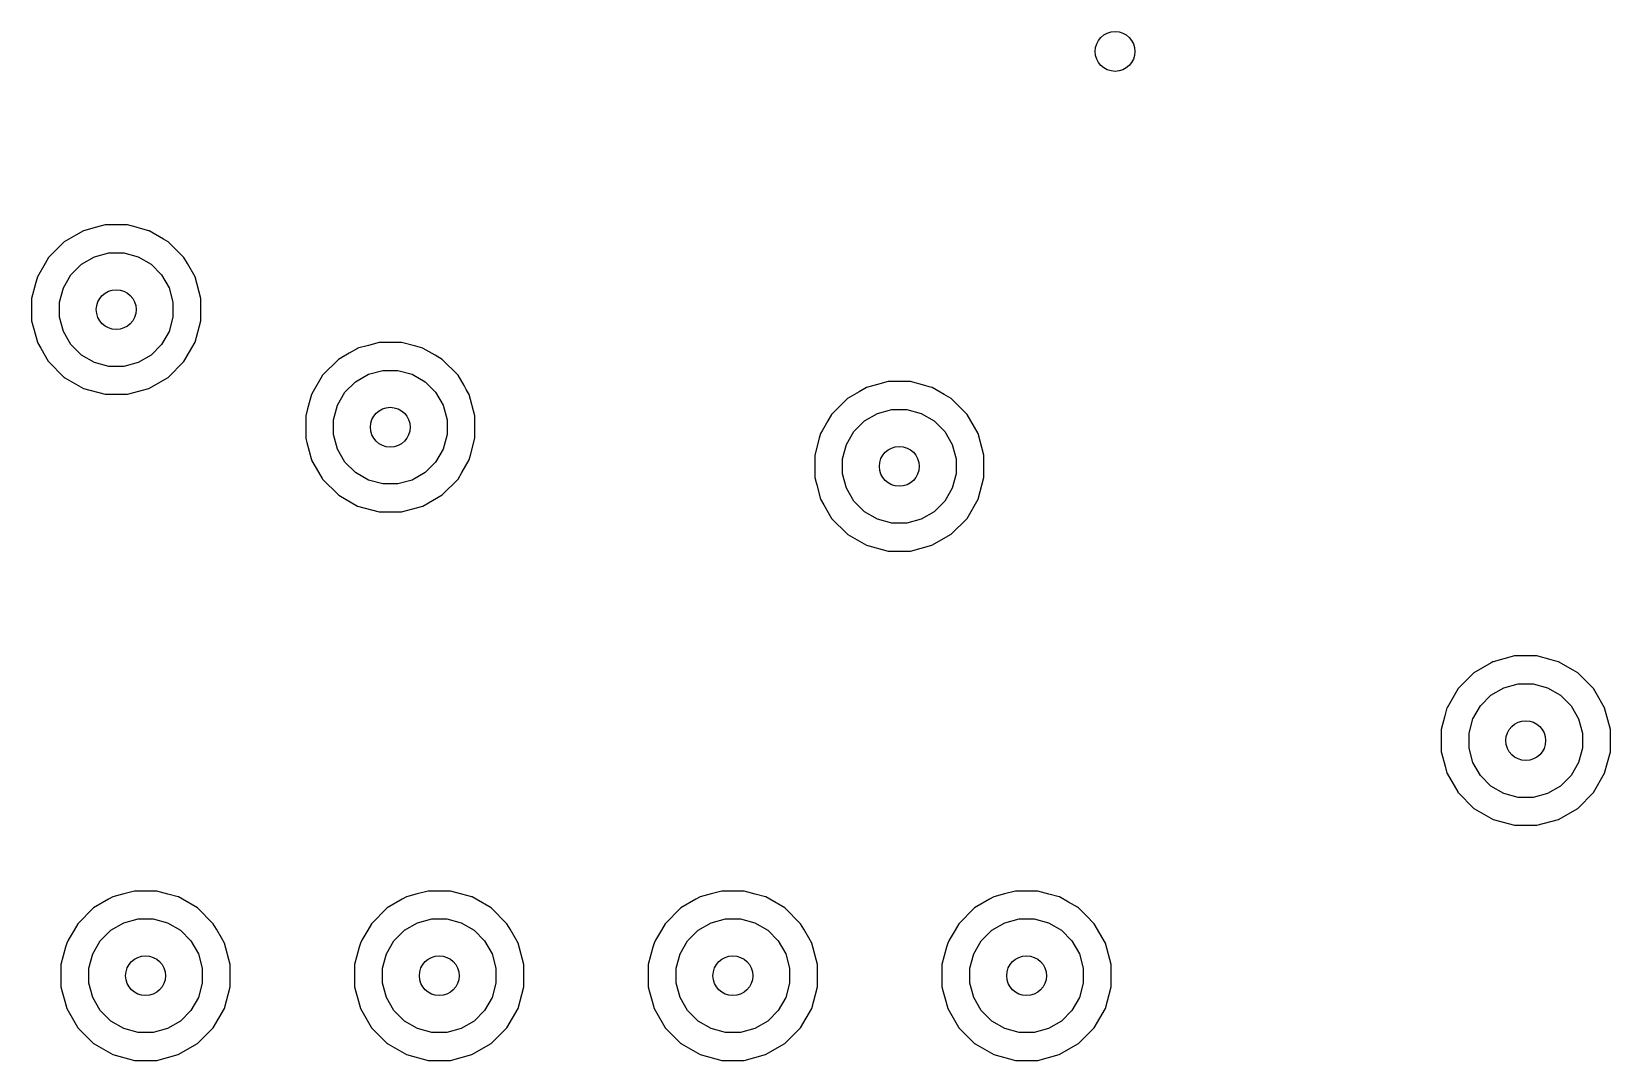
# Model space of a CAD drawing. Header units: inches. Extents: x 5.14 to 7.4, y -4.57 to -3.18.
# Drawn here: x 6.3368 to 6.6543, y -4.2057 to -3.9989 of the extents above; entities that cross this region are included whole.
import ezdxf

# ---------------------------------------------------------------- set-up
doc = ezdxf.new("R2010")
doc.units = ezdxf.units.IN
doc.header["$MEASUREMENT"] = 0
doc.layers.add('In2.Cu', color=33, linetype='CONTINUOUS', true_color=0xce7d2c)

msp = doc.modelspace()

# ---------------------------------------------------------------- linework, layer by layer
at = {"layer": 'In2.Cu', "linetype": 'CONTINUOUS'}
for p, q in [((6.34988, -4.03823), (6.34729, -4.03892)), ((6.35162, -4.03776), (6.34988, -4.03823)), ((6.3561, -4.03776), (6.35162, -4.03776)), ((6.35787, -4.03824), (6.3561, -4.03776)), ((6.3561, -4.03776), (6.3561, -4.03776)), ((6.35877, -4.03848), (6.35787, -4.03824)), ((6.36043, -4.03892), (6.35877, -4.03848)), ((6.34341, -4.04116), (6.34024, -4.04433)), ((6.34571, -4.03984), (6.34341, -4.04116)), ((6.34341, -4.04116), (6.34341, -4.04116)), ((6.34341, -4.04116), (6.34341, -4.04116)), ((6.34341, -4.04116), (6.34341, -4.04116)), ((6.34341, -4.04116), (6.34341, -4.04116)), ((6.34725, -4.03894), (6.34571, -4.03984)), ((6.34729, -4.03892), (6.34725, -4.03894)), ((6.34729, -4.03892), (6.34729, -4.03892)), ((6.36046, -4.03894), (6.36043, -4.03892)), ((6.36043, -4.03892), (6.36043, -4.03892)), ((6.36336, -4.04061), (6.36046, -4.03894)), ((6.36431, -4.04116), (6.36336, -4.04061)), ((6.36748, -4.04433), (6.36431, -4.04116)), ((6.36431, -4.04116), (6.36431, -4.04116)), ((6.36431, -4.04116), (6.36431, -4.04116)), ((6.36431, -4.04116), (6.36431, -4.04116)), ((6.34024, -4.04433), (6.33955, -4.04553)), ((6.34024, -4.04433), (6.34024, -4.04433)), ((6.34024, -4.04433), (6.34024, -4.04433)), ((6.34024, -4.04433), (6.34024, -4.04433)), ((6.34024, -4.04433), (6.34024, -4.04433)), ((6.34686, -4.04566), (6.34946, -4.04416)), ((6.34946, -4.04416), (6.35236, -4.04338)), ((6.35236, -4.04338), (6.35536, -4.04338)), ((6.35536, -4.04338), (6.35826, -4.04416)), ((6.35826, -4.04416), (6.36086, -4.04566)), ((6.36817, -4.04553), (6.36748, -4.04433)), ((6.36748, -4.04433), (6.36748, -4.04433)), ((6.36748, -4.04433), (6.36748, -4.04433)), ((6.33955, -4.04553), (6.33802, -4.04818)), ((6.34323, -4.05038), (6.34473, -4.04778)), ((6.34473, -4.04778), (6.34686, -4.04566)), ((6.36086, -4.04566), (6.36298, -4.04778)), ((6.36298, -4.04778), (6.36448, -4.05038)), ((6.36972, -4.04821), (6.36817, -4.04553)), ((6.3377, -4.04934), (6.33684, -4.05254)), ((6.338, -4.04821), (6.3377, -4.04934)), ((6.33802, -4.04818), (6.338, -4.04821)), ((6.338, -4.04821), (6.338, -4.04821)), ((6.34246, -4.05328), (6.34323, -4.05038)), ((6.36448, -4.05038), (6.36526, -4.05328)), ((6.37088, -4.05254), (6.36972, -4.04821)), ((6.33684, -4.05254), (6.33684, -4.05702)), ((6.34246, -4.05628), (6.34246, -4.05328)), ((6.36526, -4.05328), (6.36526, -4.05628)), ((6.37088, -4.05702), (6.37088, -4.05254)), ((6.33684, -4.05702), (6.33722, -4.05846)), ((6.34323, -4.05918), (6.34246, -4.05628)), ((6.36526, -4.05628), (6.36448, -4.05918)), ((6.36972, -4.06135), (6.37088, -4.05702)), ((6.33722, -4.05846), (6.33722, -4.05846)), ((6.33722, -4.05846), (6.33722, -4.05846)), ((6.33722, -4.05846), (6.338, -4.06135)), ((6.34473, -4.06178), (6.34323, -4.05918)), ((6.36448, -4.05918), (6.36298, -4.06178)), ((6.338, -4.06135), (6.338, -4.06136)), ((6.338, -4.06136), (6.33802, -4.06139)), ((6.33802, -4.06139), (6.33869, -4.06255)), ((6.33869, -4.06255), (6.34017, -4.06511)), ((6.34686, -4.06391), (6.34473, -4.06178)), ((6.34946, -4.06541), (6.34686, -4.06391)), ((6.36086, -4.06391), (6.35826, -4.06541)), ((6.36298, -4.06178), (6.36086, -4.06391)), ((6.36748, -4.06523), (6.36972, -4.06135)), ((6.40073, -4.06351), (6.39853, -4.06479)), ((6.40237, -4.06257), (6.40073, -4.06351)), ((6.4024, -4.06255), (6.40237, -4.06257)), ((6.40241, -4.06255), (6.4024, -4.06255)), ((6.40457, -4.06197), (6.40241, -4.06255)), ((6.40241, -4.06255), (6.40241, -4.06255)), ((6.40241, -4.06255), (6.40241, -4.06255)), ((6.40241, -4.06255), (6.40241, -4.06255)), ((6.40674, -4.06139), (6.40457, -4.06197)), ((6.40457, -4.06197), (6.40457, -4.06197)), ((6.41122, -4.06139), (6.40674, -4.06139)), ((6.40674, -4.06139), (6.40674, -4.06139)), ((6.4141, -4.06216), (6.41122, -4.06139)), ((6.41122, -4.06139), (6.41122, -4.06139)), ((6.41502, -4.0624), (6.4141, -4.06216)), ((6.4141, -4.06216), (6.4141, -4.06216)), ((6.41555, -4.06255), (6.41502, -4.0624)), ((6.41558, -4.06257), (6.41555, -4.06255)), ((6.41555, -4.06255), (6.41555, -4.06255)), ((6.41555, -4.06255), (6.41555, -4.06255)), ((6.418, -4.06396), (6.41558, -4.06257)), ((6.41943, -4.06479), (6.418, -4.06396)), ((6.34017, -4.06511), (6.34022, -4.06521)), ((6.34022, -4.06521), (6.34024, -4.06523)), ((6.34024, -4.06523), (6.34341, -4.0684)), ((6.35236, -4.06619), (6.34946, -4.06541)), ((6.35536, -4.06619), (6.35236, -4.06619)), ((6.35826, -4.06541), (6.35536, -4.06619)), ((6.36431, -4.0684), (6.36748, -4.06523)), ((6.39853, -4.06479), (6.39536, -4.06795)), ((6.39853, -4.06479), (6.39853, -4.06479)), ((6.39853, -4.06479), (6.39853, -4.06479)), ((6.39853, -4.06479), (6.39853, -4.06479)), ((6.40458, -4.06778), (6.40748, -4.067)), ((6.40748, -4.067), (6.41048, -4.067)), ((6.41048, -4.067), (6.41338, -4.06778)), ((6.4226, -4.06795), (6.41943, -4.06479)), ((6.41943, -4.06479), (6.41943, -4.06479)), ((6.41943, -4.06479), (6.41943, -4.06479)), ((6.41943, -4.06479), (6.41943, -4.06479)), ((6.34341, -4.0684), (6.34343, -4.06842)), ((6.34343, -4.06842), (6.34353, -4.06848)), ((6.34353, -4.06848), (6.34729, -4.07064)), ((6.36043, -4.07064), (6.36431, -4.0684)), ((6.39501, -4.06855), (6.39344, -4.07127)), ((6.39536, -4.06796), (6.39501, -4.06855)), ((6.39536, -4.06795), (6.39536, -4.06795)), ((6.39536, -4.06795), (6.39536, -4.06796)), ((6.39536, -4.06796), (6.39536, -4.06796)), ((6.39536, -4.06796), (6.39536, -4.06796)), ((6.39985, -4.0714), (6.40198, -4.06928)), ((6.40198, -4.06928), (6.40458, -4.06778)), ((6.41338, -4.06778), (6.41598, -4.06928)), ((6.41598, -4.06928), (6.4181, -4.0714)), ((6.4226, -4.06796), (6.4226, -4.06795)), ((6.4238, -4.07003), (6.4226, -4.06796)), ((6.4226, -4.06796), (6.4226, -4.06796)), ((6.42426, -4.07084), (6.4238, -4.07003)), ((6.50693, -4.06984), (6.50477, -4.07042)), ((6.5091, -4.06926), (6.50693, -4.06984)), ((6.50693, -4.06984), (6.50693, -4.06984)), ((6.51358, -4.06926), (6.5091, -4.06926)), ((6.5091, -4.06926), (6.5091, -4.06926)), ((6.51647, -4.07003), (6.51358, -4.06926)), ((6.51358, -4.06926), (6.51358, -4.06926)), ((6.51735, -4.07027), (6.51647, -4.07003)), ((6.51647, -4.07003), (6.51647, -4.07003)), ((6.51791, -4.07042), (6.51735, -4.07027)), ((6.34729, -4.07064), (6.34729, -4.07064)), ((6.34729, -4.07064), (6.35162, -4.0718)), ((6.35162, -4.0718), (6.35162, -4.0718)), ((6.35162, -4.0718), (6.3561, -4.0718)), ((6.3561, -4.0718), (6.36043, -4.07064)), ((6.3561, -4.0718), (6.3561, -4.0718)), ((6.39312, -4.07184), (6.39234, -4.07472)), ((6.39344, -4.07127), (6.39312, -4.07184)), ((6.39312, -4.07184), (6.39312, -4.07184)), ((6.39344, -4.07127), (6.39344, -4.07127)), ((6.39835, -4.074), (6.39985, -4.0714)), ((6.4181, -4.0714), (6.4196, -4.074)), ((6.42484, -4.07184), (6.42426, -4.07084)), ((6.426, -4.07616), (6.42484, -4.07184)), ((6.50089, -4.07266), (6.49772, -4.07583)), ((6.50327, -4.07128), (6.50089, -4.07266)), ((6.50089, -4.07266), (6.50089, -4.07266)), ((6.50089, -4.07266), (6.50089, -4.07266)), ((6.50089, -4.07266), (6.50089, -4.07266)), ((6.50473, -4.07044), (6.50327, -4.07128)), ((6.50477, -4.07042), (6.50473, -4.07044)), ((6.50477, -4.07042), (6.50477, -4.07042)), ((6.50477, -4.07042), (6.50477, -4.07042)), ((6.50477, -4.07042), (6.50477, -4.07042)), ((6.50477, -4.07042), (6.50477, -4.07042)), ((6.51794, -4.07044), (6.51791, -4.07042)), ((6.51791, -4.07042), (6.51791, -4.07042)), ((6.51791, -4.07042), (6.51791, -4.07042)), ((6.52036, -4.07184), (6.51794, -4.07044)), ((6.52179, -4.07266), (6.52036, -4.07184)), ((6.52496, -4.07583), (6.52179, -4.07266)), ((6.52179, -4.07266), (6.52179, -4.07266)), ((6.52179, -4.07266), (6.52179, -4.07266)), ((6.52179, -4.07266), (6.52179, -4.07266)), ((6.39234, -4.07472), (6.39196, -4.07616)), ((6.39196, -4.07616), (6.39196, -4.08065)), ((6.39757, -4.0769), (6.39835, -4.074)), ((6.4196, -4.074), (6.42038, -4.0769)), ((6.426, -4.08065), (6.426, -4.07616)), ((6.49772, -4.07583), (6.49697, -4.07714)), ((6.49772, -4.07583), (6.49772, -4.07583)), ((6.49772, -4.07583), (6.49772, -4.07583)), ((6.49772, -4.07583), (6.49772, -4.07583)), ((6.49772, -4.07583), (6.49772, -4.07583)), ((6.50434, -4.07716), (6.50694, -4.07565)), ((6.50694, -4.07565), (6.50984, -4.07488)), ((6.50984, -4.07488), (6.51284, -4.07488)), ((6.51284, -4.07488), (6.51574, -4.07565)), ((6.51574, -4.07565), (6.51834, -4.07716)), ((6.5272, -4.07971), (6.52496, -4.07583)), ((6.52496, -4.07583), (6.52496, -4.07583)), ((6.52496, -4.07583), (6.52496, -4.07583)), ((6.52496, -4.07583), (6.52496, -4.07583)), ((6.39757, -4.07991), (6.39757, -4.0769)), ((6.39835, -4.08281), (6.39757, -4.07991)), ((6.42038, -4.07991), (6.4196, -4.08281)), ((6.42038, -4.0769), (6.42038, -4.07991)), ((6.49548, -4.07971), (6.49523, -4.08065)), ((6.4958, -4.07915), (6.49548, -4.07971)), ((6.49548, -4.07971), (6.49548, -4.07971)), ((6.49697, -4.07714), (6.4958, -4.07915)), ((6.4958, -4.07915), (6.4958, -4.07915)), ((6.50071, -4.08188), (6.50222, -4.07928)), ((6.50222, -4.07928), (6.50434, -4.07716)), ((6.51834, -4.07716), (6.52046, -4.07928)), ((6.52046, -4.07928), (6.52196, -4.08188)), ((6.52836, -4.08404), (6.5272, -4.07971)), ((6.5272, -4.07971), (6.5272, -4.07971)), ((6.39196, -4.08065), (6.39205, -4.08098)), ((6.39205, -4.08098), (6.39219, -4.08151)), ((6.39219, -4.08151), (6.39219, -4.08151)), ((6.39219, -4.08151), (6.39312, -4.08497)), ((6.39985, -4.08541), (6.39835, -4.08281)), ((6.4196, -4.08281), (6.4181, -4.08541)), ((6.42509, -4.08404), (6.426, -4.08065)), ((6.49523, -4.08065), (6.49432, -4.08404)), ((6.49994, -4.08478), (6.50071, -4.08188)), ((6.52196, -4.08188), (6.52274, -4.08478)), ((6.39312, -4.08497), (6.39312, -4.08498)), ((6.39312, -4.08498), (6.39314, -4.08501)), ((6.39314, -4.08501), (6.39528, -4.08873)), ((6.40198, -4.08753), (6.39985, -4.08541)), ((6.4181, -4.08541), (6.41598, -4.08753)), ((6.42335, -4.08755), (6.42484, -4.08498)), ((6.42484, -4.08497), (6.42509, -4.08404)), ((6.42484, -4.08498), (6.42484, -4.08497)), ((6.42484, -4.08497), (6.42484, -4.08497)), ((6.49432, -4.08404), (6.49432, -4.08852)), ((6.49994, -4.08778), (6.49994, -4.08478)), ((6.52274, -4.08478), (6.52274, -4.08778)), ((6.52836, -4.08852), (6.52836, -4.08404)), ((6.39528, -4.08873), (6.39534, -4.08883)), ((6.39534, -4.08883), (6.39535, -4.08885)), ((6.39535, -4.08885), (6.39853, -4.09203)), ((6.40458, -4.08903), (6.40198, -4.08753)), ((6.40748, -4.08981), (6.40458, -4.08903)), ((6.41338, -4.08903), (6.41048, -4.08981)), ((6.41598, -4.08753), (6.41338, -4.08903)), ((6.41943, -4.09202), (6.4226, -4.08886)), ((6.4226, -4.08886), (6.42335, -4.08755)), ((6.49432, -4.08852), (6.49459, -4.08955)), ((6.50071, -4.09068), (6.49994, -4.08778)), ((6.52274, -4.08778), (6.52196, -4.09068)), ((6.5272, -4.09285), (6.52836, -4.08852)), ((6.39853, -4.09203), (6.39855, -4.09204)), ((6.39855, -4.09204), (6.39865, -4.0921)), ((6.39865, -4.0921), (6.40241, -4.09427)), ((6.41048, -4.08981), (6.40748, -4.08981)), ((6.41555, -4.09427), (6.41943, -4.09202)), ((6.49459, -4.08955), (6.49472, -4.09002)), ((6.49472, -4.09002), (6.49472, -4.09002)), ((6.49472, -4.09002), (6.49548, -4.09285)), ((6.50222, -4.09328), (6.50071, -4.09068)), ((6.52196, -4.09068), (6.52046, -4.09328)), ((6.40241, -4.09427), (6.40241, -4.09427)), ((6.40241, -4.09427), (6.40674, -4.09543)), ((6.40674, -4.09543), (6.40674, -4.09543)), ((6.40674, -4.09543), (6.41122, -4.09543)), ((6.41122, -4.09543), (6.41555, -4.09427)), ((6.41122, -4.09543), (6.41122, -4.09543)), ((6.49548, -4.09285), (6.49548, -4.09285)), ((6.49548, -4.09285), (6.4955, -4.09288)), ((6.4955, -4.09288), (6.49617, -4.09404)), ((6.49617, -4.09404), (6.49765, -4.0966)), ((6.50434, -4.0954), (6.50222, -4.09328)), ((6.50694, -4.0969), (6.50434, -4.0954)), ((6.51834, -4.0954), (6.51574, -4.0969)), ((6.52046, -4.09328), (6.51834, -4.0954)), ((6.52496, -4.09673), (6.5272, -4.09285)), ((6.49765, -4.0966), (6.4977, -4.09671)), ((6.4977, -4.09671), (6.49772, -4.09673)), ((6.49772, -4.09673), (6.50089, -4.0999)), ((6.50984, -4.09768), (6.50694, -4.0969)), ((6.51284, -4.09768), (6.50984, -4.09768)), ((6.51574, -4.0969), (6.51284, -4.09768)), ((6.52179, -4.0999), (6.52496, -4.09673)), ((6.50089, -4.0999), (6.50091, -4.09992)), ((6.50091, -4.09992), (6.50101, -4.09997)), ((6.50101, -4.09997), (6.50477, -4.10214)), ((6.50477, -4.10214), (6.50477, -4.10214)), ((6.50477, -4.10214), (6.5091, -4.1033)), ((6.51358, -4.1033), (6.51791, -4.10214)), ((6.51791, -4.10214), (6.52179, -4.0999)), ((6.5091, -4.1033), (6.5091, -4.1033)), ((6.5091, -4.1033), (6.51358, -4.1033)), ((6.51358, -4.1033), (6.51358, -4.1033)), ((6.63037, -4.12576), (6.62687, -4.12778)), ((6.63072, -4.12556), (6.63037, -4.12576)), ((6.63075, -4.12554), (6.63072, -4.12556)), ((6.63292, -4.12496), (6.63075, -4.12554)), ((6.63075, -4.12554), (6.63075, -4.12554)), ((6.63075, -4.12554), (6.63075, -4.12554)), ((6.63075, -4.12554), (6.63075, -4.12554)), ((6.63075, -4.12554), (6.63075, -4.12554)), ((6.63508, -4.12438), (6.63292, -4.12496)), ((6.63292, -4.12496), (6.63292, -4.12496)), ((6.63956, -4.12438), (6.63508, -4.12438)), ((6.63508, -4.12438), (6.63508, -4.12438)), ((6.64245, -4.12515), (6.63956, -4.12438)), ((6.63956, -4.12438), (6.63956, -4.12438)), ((6.64336, -4.1254), (6.64245, -4.12515)), ((6.64245, -4.12515), (6.64245, -4.12515)), ((6.64389, -4.12554), (6.64336, -4.1254)), ((6.64393, -4.12556), (6.64389, -4.12554)), ((6.64389, -4.12554), (6.64389, -4.12554)), ((6.64389, -4.12554), (6.64389, -4.12554)), ((6.64682, -4.12723), (6.64393, -4.12556)), ((6.64777, -4.12778), (6.64682, -4.12723)), ((6.62687, -4.12778), (6.6237, -4.13095)), ((6.62687, -4.12778), (6.62687, -4.12778)), ((6.62687, -4.12778), (6.62687, -4.12778)), ((6.62687, -4.12778), (6.62687, -4.12778)), ((6.63292, -4.13077), (6.63582, -4.13)), ((6.63582, -4.13), (6.63882, -4.13)), ((6.63882, -4.13), (6.64172, -4.13077)), ((6.65094, -4.13095), (6.64777, -4.12778)), ((6.64777, -4.12778), (6.64777, -4.12778)), ((6.64777, -4.12778), (6.64777, -4.12778)), ((6.64777, -4.12778), (6.64777, -4.12778)), ((6.6232, -4.13183), (6.62148, -4.13479)), ((6.6237, -4.13095), (6.6232, -4.13183)), ((6.6237, -4.13095), (6.6237, -4.13095)), ((6.6237, -4.13095), (6.6237, -4.13095)), ((6.6237, -4.13095), (6.6237, -4.13095)), ((6.6237, -4.13095), (6.6237, -4.13095)), ((6.6282, -4.1344), (6.63032, -4.13227)), ((6.63032, -4.13227), (6.63292, -4.13077)), ((6.64172, -4.13077), (6.64432, -4.13227)), ((6.64432, -4.13227), (6.64645, -4.1344)), ((6.65145, -4.13183), (6.65094, -4.13095)), ((6.65094, -4.13095), (6.65094, -4.13095)), ((6.65094, -4.13095), (6.65094, -4.13095)), ((6.65318, -4.13483), (6.65145, -4.13183)), ((6.62103, -4.13643), (6.6203, -4.13916)), ((6.62111, -4.13616), (6.62103, -4.13643)), ((6.62146, -4.13483), (6.62111, -4.13616)), ((6.62148, -4.13479), (6.62146, -4.13483)), ((6.62146, -4.13483), (6.62146, -4.13483)), ((6.62592, -4.1399), (6.6267, -4.137)), ((6.6267, -4.137), (6.6282, -4.1344)), ((6.64645, -4.1344), (6.64795, -4.137)), ((6.64795, -4.137), (6.64872, -4.1399)), ((6.65434, -4.13916), (6.65318, -4.13483)), ((6.6203, -4.13916), (6.6203, -4.14364)), ((6.62592, -4.1429), (6.62592, -4.1399)), ((6.64872, -4.1399), (6.64872, -4.1429)), ((6.65434, -4.14364), (6.65434, -4.13916)), ((6.6267, -4.1458), (6.62592, -4.1429)), ((6.64872, -4.1429), (6.64795, -4.1458)), ((6.6203, -4.14364), (6.62036, -4.14384)), ((6.62036, -4.14384), (6.62108, -4.14652)), ((6.62108, -4.14652), (6.62146, -4.14797)), ((6.6282, -4.1484), (6.6267, -4.1458)), ((6.64795, -4.1458), (6.64645, -4.1484)), ((6.65318, -4.14797), (6.65434, -4.14364)), ((6.62146, -4.14797), (6.62146, -4.14797)), ((6.62146, -4.14797), (6.62148, -4.148)), ((6.62148, -4.148), (6.62363, -4.15172)), ((6.63032, -4.15052), (6.6282, -4.1484)), ((6.64645, -4.1484), (6.64432, -4.15052)), ((6.65094, -4.15185), (6.65318, -4.14797)), ((6.62363, -4.15172), (6.62369, -4.15182)), ((6.62369, -4.15182), (6.6237, -4.15184)), ((6.6237, -4.15184), (6.62687, -4.15502)), ((6.63292, -4.15202), (6.63032, -4.15052)), ((6.63582, -4.1528), (6.63292, -4.15202)), ((6.63882, -4.1528), (6.63582, -4.1528)), ((6.64172, -4.15202), (6.63882, -4.1528)), ((6.64432, -4.15052), (6.64172, -4.15202)), ((6.64777, -4.15502), (6.65094, -4.15185)), ((6.62687, -4.15502), (6.6269, -4.15503)), ((6.6269, -4.15503), (6.627, -4.15509)), ((6.627, -4.15509), (6.63075, -4.15726)), ((6.64389, -4.15726), (6.64777, -4.15502)), ((6.63075, -4.15726), (6.63075, -4.15726)), ((6.63075, -4.15726), (6.63508, -4.15842)), ((6.63508, -4.15842), (6.63508, -4.15842)), ((6.63508, -4.15842), (6.63956, -4.15842)), ((6.63956, -4.15842), (6.64389, -4.15726)), ((6.63956, -4.15842), (6.63956, -4.15842)), ((6.35752, -4.17162), (6.35536, -4.1722)), ((6.362, -4.17162), (6.35752, -4.17162)), ((6.35752, -4.17162), (6.35752, -4.17162)), ((6.36427, -4.17223), (6.362, -4.17162)), ((6.41658, -4.17162), (6.41441, -4.1722)), ((6.42106, -4.17162), (6.41658, -4.17162)), ((6.41658, -4.17162), (6.41658, -4.17162)), ((6.42333, -4.17223), (6.42106, -4.17162)), ((6.47563, -4.17162), (6.47347, -4.1722)), ((6.48011, -4.17162), (6.47563, -4.17162)), ((6.47563, -4.17162), (6.47563, -4.17162)), ((6.48238, -4.17223), (6.48011, -4.17162)), ((6.53469, -4.17162), (6.53252, -4.1722)), ((6.53917, -4.17162), (6.53469, -4.17162)), ((6.53469, -4.17162), (6.53469, -4.17162)), ((6.54144, -4.17223), (6.53917, -4.17162)), ((6.34931, -4.17502), (6.34614, -4.17819)), ((6.35233, -4.17328), (6.34931, -4.17502)), ((6.34931, -4.17502), (6.34931, -4.17502)), ((6.34931, -4.17502), (6.34931, -4.17502)), ((6.34931, -4.17502), (6.34931, -4.17502)), ((6.35316, -4.1728), (6.35233, -4.17328)), ((6.35319, -4.17278), (6.35316, -4.1728)), ((6.35536, -4.1722), (6.35319, -4.17278)), ((6.35319, -4.17278), (6.35319, -4.17278)), ((6.35319, -4.17278), (6.35319, -4.17278)), ((6.35319, -4.17278), (6.35319, -4.17278)), ((6.35319, -4.17278), (6.35319, -4.17278)), ((6.35536, -4.1722), (6.35536, -4.1722)), ((6.36633, -4.17278), (6.36427, -4.17223)), ((6.36427, -4.17223), (6.36427, -4.17223)), ((6.36634, -4.17278), (6.36633, -4.17278)), ((6.36637, -4.1728), (6.36634, -4.17278)), ((6.3672, -4.17328), (6.36637, -4.1728)), ((6.37021, -4.17502), (6.3672, -4.17328)), ((6.37338, -4.17819), (6.37021, -4.17502)), ((6.37021, -4.17502), (6.37021, -4.17502)), ((6.37021, -4.17502), (6.37021, -4.17502)), ((6.37021, -4.17502), (6.37021, -4.17502)), ((6.40837, -4.17502), (6.4052, -4.17819)), ((6.41139, -4.17328), (6.40837, -4.17502)), ((6.40837, -4.17502), (6.40837, -4.17502)), ((6.40837, -4.17502), (6.40837, -4.17502)), ((6.40837, -4.17502), (6.40837, -4.17502)), ((6.41222, -4.1728), (6.41139, -4.17328)), ((6.41225, -4.17278), (6.41222, -4.1728)), ((6.41441, -4.1722), (6.41225, -4.17278)), ((6.41225, -4.17278), (6.41225, -4.17278)), ((6.41225, -4.17278), (6.41225, -4.17278)), ((6.41225, -4.17278), (6.41225, -4.17278)), ((6.41225, -4.17278), (6.41225, -4.17278)), ((6.41441, -4.1722), (6.41441, -4.1722)), ((6.42539, -4.17278), (6.42333, -4.17223)), ((6.42333, -4.17223), (6.42333, -4.17223)), ((6.42542, -4.1728), (6.42539, -4.17278)), ((6.42539, -4.17278), (6.42539, -4.17278)), ((6.42625, -4.17328), (6.42542, -4.1728)), ((6.42927, -4.17502), (6.42625, -4.17328)), ((6.43244, -4.17819), (6.42927, -4.17502)), ((6.42927, -4.17502), (6.42927, -4.17502)), ((6.42927, -4.17502), (6.42927, -4.17502)), ((6.42927, -4.17502), (6.42927, -4.17502)), ((6.46742, -4.17502), (6.46426, -4.17819)), ((6.47044, -4.17328), (6.46742, -4.17502)), ((6.46742, -4.17502), (6.46742, -4.17502)), ((6.46742, -4.17502), (6.46742, -4.17502)), ((6.46742, -4.17502), (6.46742, -4.17502)), ((6.47127, -4.1728), (6.47044, -4.17328)), ((6.4713, -4.17278), (6.47127, -4.1728)), ((6.47347, -4.1722), (6.4713, -4.17278)), ((6.4713, -4.17278), (6.4713, -4.17278)), ((6.4713, -4.17278), (6.4713, -4.17278)), ((6.4713, -4.17278), (6.4713, -4.17278)), ((6.4713, -4.17278), (6.4713, -4.17278)), ((6.47347, -4.1722), (6.47347, -4.1722)), ((6.48444, -4.17278), (6.48238, -4.17223)), ((6.48238, -4.17223), (6.48238, -4.17223)), ((6.48445, -4.17278), (6.48444, -4.17278)), ((6.48448, -4.1728), (6.48445, -4.17278)), ((6.48531, -4.17328), (6.48448, -4.1728)), ((6.48832, -4.17502), (6.48531, -4.17328)), ((6.49149, -4.17819), (6.48832, -4.17502)), ((6.48832, -4.17502), (6.48832, -4.17502)), ((6.48832, -4.17502), (6.48832, -4.17502)), ((6.48832, -4.17502), (6.48832, -4.17502)), ((6.52648, -4.17502), (6.52331, -4.17819)), ((6.5295, -4.17328), (6.52648, -4.17502)), ((6.52648, -4.17502), (6.52648, -4.17502)), ((6.52648, -4.17502), (6.52648, -4.17502)), ((6.52648, -4.17502), (6.52648, -4.17502)), ((6.53033, -4.1728), (6.5295, -4.17328)), ((6.53036, -4.17278), (6.53033, -4.1728)), ((6.53252, -4.1722), (6.53036, -4.17278)), ((6.53036, -4.17278), (6.53036, -4.17278)), ((6.53036, -4.17278), (6.53036, -4.17278)), ((6.53036, -4.17278), (6.53036, -4.17278)), ((6.53036, -4.17278), (6.53036, -4.17278)), ((6.53252, -4.1722), (6.53252, -4.1722)), ((6.5435, -4.17278), (6.54144, -4.17223)), ((6.54144, -4.17223), (6.54144, -4.17223)), ((6.54353, -4.1728), (6.5435, -4.17278)), ((6.5435, -4.17278), (6.5435, -4.17278)), ((6.54536, -4.17385), (6.54353, -4.1728)), ((6.54717, -4.1749), (6.54536, -4.17385)), ((6.54738, -4.17502), (6.54717, -4.1749)), ((6.54892, -4.17656), (6.54738, -4.17502)), ((6.54738, -4.17502), (6.54738, -4.17502)), ((6.54738, -4.17502), (6.54738, -4.17502)), ((6.34614, -4.17819), (6.34541, -4.17947)), ((6.34614, -4.17819), (6.34614, -4.17819)), ((6.34614, -4.17819), (6.34614, -4.17819)), ((6.34614, -4.17819), (6.34614, -4.17819)), ((6.34614, -4.17819), (6.34614, -4.17819)), ((6.35276, -4.17952), (6.35536, -4.17802)), ((6.35536, -4.17802), (6.35826, -4.17724)), ((6.35826, -4.17724), (6.36127, -4.17724)), ((6.36127, -4.17724), (6.36416, -4.17802)), ((6.36416, -4.17802), (6.36676, -4.17952)), ((6.37401, -4.17928), (6.37338, -4.17819)), ((6.37338, -4.17819), (6.37338, -4.17819)), ((6.37338, -4.17819), (6.37338, -4.17819)), ((6.37338, -4.17819), (6.37338, -4.17819)), ((6.4052, -4.17819), (6.40446, -4.17947)), ((6.4052, -4.17819), (6.4052, -4.17819)), ((6.4052, -4.17819), (6.4052, -4.17819)), ((6.4052, -4.17819), (6.4052, -4.17819)), ((6.4052, -4.17819), (6.4052, -4.17819)), ((6.41182, -4.17952), (6.41442, -4.17802)), ((6.41442, -4.17802), (6.41732, -4.17724)), ((6.41732, -4.17724), (6.42032, -4.17724)), ((6.42032, -4.17724), (6.42322, -4.17802)), ((6.42322, -4.17802), (6.42582, -4.17952)), ((6.43307, -4.17928), (6.43244, -4.17819)), ((6.43244, -4.17819), (6.43244, -4.17819)), ((6.43244, -4.17819), (6.43244, -4.17819)), ((6.43244, -4.17819), (6.43244, -4.17819)), ((6.46425, -4.17819), (6.46352, -4.17947)), ((6.46426, -4.17819), (6.46425, -4.17819)), ((6.46426, -4.17819), (6.46426, -4.17819)), ((6.46426, -4.17819), (6.46426, -4.17819)), ((6.46426, -4.17819), (6.46426, -4.17819)), ((6.47087, -4.17952), (6.47347, -4.17802)), ((6.47347, -4.17802), (6.47637, -4.17724)), ((6.47637, -4.17724), (6.47938, -4.17724)), ((6.47938, -4.17724), (6.48228, -4.17802)), ((6.48228, -4.17802), (6.48487, -4.17952)), ((6.49212, -4.17928), (6.49149, -4.17819)), ((6.49149, -4.17819), (6.49149, -4.17819)), ((6.49149, -4.17819), (6.49149, -4.17819)), ((6.49149, -4.17819), (6.49149, -4.17819)), ((6.52331, -4.17819), (6.52257, -4.17947)), ((6.52331, -4.17819), (6.52331, -4.17819)), ((6.52331, -4.17819), (6.52331, -4.17819)), ((6.52331, -4.17819), (6.52331, -4.17819)), ((6.52331, -4.17819), (6.52331, -4.17819)), ((6.52993, -4.17952), (6.53253, -4.17802)), ((6.53253, -4.17802), (6.53543, -4.17724)), ((6.53543, -4.17724), (6.53843, -4.17724)), ((6.53843, -4.17724), (6.54133, -4.17802)), ((6.54133, -4.17802), (6.54393, -4.17952)), ((6.55055, -4.17819), (6.54892, -4.17656)), ((6.55279, -4.18207), (6.55055, -4.17819)), ((6.34423, -4.18151), (6.3439, -4.18207)), ((6.34541, -4.17947), (6.34423, -4.18151)), ((6.34423, -4.18151), (6.34423, -4.18151)), ((6.35064, -4.18164), (6.35276, -4.17952)), ((6.36676, -4.17952), (6.36889, -4.18164)), ((6.37503, -4.18104), (6.37401, -4.17928)), ((6.37562, -4.18207), (6.37503, -4.18104)), ((6.37503, -4.18104), (6.37503, -4.18104)), ((6.40328, -4.18151), (6.40296, -4.18207)), ((6.40446, -4.17947), (6.40328, -4.18151)), ((6.40328, -4.18151), (6.40328, -4.18151)), ((6.4097, -4.18164), (6.41182, -4.17952)), ((6.42582, -4.17952), (6.42794, -4.18164)), ((6.43408, -4.18104), (6.43307, -4.17928)), ((6.43468, -4.18207), (6.43408, -4.18104)), ((6.43408, -4.18104), (6.43408, -4.18104)), ((6.46234, -4.18151), (6.46201, -4.18207)), ((6.46352, -4.17947), (6.46234, -4.18151)), ((6.46234, -4.18151), (6.46234, -4.18151)), ((6.46875, -4.18164), (6.47087, -4.17952)), ((6.48487, -4.17952), (6.487, -4.18164)), ((6.49314, -4.18104), (6.49212, -4.17928)), ((6.49373, -4.18207), (6.49314, -4.18104)), ((6.49314, -4.18104), (6.49314, -4.18104)), ((6.52139, -4.18151), (6.52107, -4.18207)), ((6.52257, -4.17947), (6.52139, -4.18151)), ((6.52139, -4.18151), (6.52139, -4.18151)), ((6.52781, -4.18164), (6.52993, -4.17952)), ((6.54393, -4.17952), (6.54605, -4.18164)), ((6.34368, -4.1829), (6.34274, -4.1864)), ((6.3439, -4.18207), (6.34368, -4.1829)), ((6.3439, -4.18207), (6.3439, -4.18207)), ((6.34836, -4.18714), (6.34914, -4.18424)), ((6.34914, -4.18424), (6.35064, -4.18164)), ((6.36889, -4.18164), (6.37039, -4.18424)), ((6.37039, -4.18424), (6.37117, -4.18714)), ((6.37678, -4.1864), (6.37562, -4.18207)), ((6.40274, -4.1829), (6.4018, -4.1864)), ((6.40296, -4.18207), (6.40274, -4.1829)), ((6.40296, -4.18207), (6.40296, -4.18207)), ((6.40742, -4.18714), (6.40819, -4.18424)), ((6.40819, -4.18424), (6.4097, -4.18164)), ((6.42794, -4.18164), (6.42944, -4.18424)), ((6.42944, -4.18424), (6.43022, -4.18714)), ((6.43584, -4.1864), (6.43468, -4.18207)), ((6.46179, -4.1829), (6.46085, -4.1864)), ((6.46201, -4.18207), (6.46179, -4.1829)), ((6.46201, -4.18207), (6.46201, -4.18207)), ((6.46647, -4.18714), (6.46725, -4.18424)), ((6.46725, -4.18424), (6.46875, -4.18164)), ((6.487, -4.18164), (6.4885, -4.18424)), ((6.4885, -4.18424), (6.48928, -4.18714)), ((6.49489, -4.1864), (6.49373, -4.18207)), ((6.52085, -4.1829), (6.51991, -4.1864)), ((6.52107, -4.18207), (6.52085, -4.1829)), ((6.52107, -4.18207), (6.52107, -4.18207)), ((6.52553, -4.18714), (6.5263, -4.18424)), ((6.5263, -4.18424), (6.52781, -4.18164)), ((6.54605, -4.18164), (6.54755, -4.18424)), ((6.54755, -4.18424), (6.54833, -4.18714)), ((6.55395, -4.1864), (6.55279, -4.18207)), ((6.34274, -4.1864), (6.34274, -4.19088)), ((6.34836, -4.19014), (6.34836, -4.18714)), ((6.37117, -4.18714), (6.37117, -4.19014)), ((6.37678, -4.19088), (6.37678, -4.1864)), ((6.4018, -4.1864), (6.4018, -4.19088)), ((6.40742, -4.19014), (6.40742, -4.18714)), ((6.43022, -4.18714), (6.43022, -4.19014)), ((6.43584, -4.19088), (6.43584, -4.1864)), ((6.46085, -4.1864), (6.46085, -4.19088)), ((6.46647, -4.19014), (6.46647, -4.18714)), ((6.48928, -4.18714), (6.48928, -4.19014)), ((6.49489, -4.19088), (6.49489, -4.1864)), ((6.51991, -4.1864), (6.51991, -4.19088)), ((6.52553, -4.19014), (6.52553, -4.18714)), ((6.54833, -4.18714), (6.54833, -4.19014)), ((6.55395, -4.19088), (6.55395, -4.1864)), ((6.34274, -4.19088), (6.34301, -4.19189)), ((6.34914, -4.19304), (6.34836, -4.19014)), ((6.37117, -4.19014), (6.37039, -4.19304)), ((6.37562, -4.19521), (6.37678, -4.19088)), ((6.4018, -4.19088), (6.40207, -4.19189)), ((6.40819, -4.19304), (6.40742, -4.19014)), ((6.43022, -4.19014), (6.42944, -4.19304)), ((6.43468, -4.19521), (6.43584, -4.19088)), ((6.46085, -4.19088), (6.46112, -4.19189)), ((6.46725, -4.19304), (6.46647, -4.19014)), ((6.48928, -4.19014), (6.4885, -4.19304)), ((6.49373, -4.19521), (6.49489, -4.19088)), ((6.51991, -4.19088), (6.52018, -4.19189)), ((6.5263, -4.19304), (6.52553, -4.19014)), ((6.54833, -4.19014), (6.54755, -4.19304)), ((6.55279, -4.19521), (6.55395, -4.19088)), ((6.34301, -4.19189), (6.34352, -4.19377)), ((6.34352, -4.19377), (6.3439, -4.19521)), ((6.35064, -4.19564), (6.34914, -4.19304)), ((6.37039, -4.19304), (6.36889, -4.19564)), ((6.40207, -4.19189), (6.40257, -4.19377)), ((6.40257, -4.19377), (6.40296, -4.19521)), ((6.4097, -4.19564), (6.40819, -4.19304)), ((6.42944, -4.19304), (6.42794, -4.19564)), ((6.46112, -4.19189), (6.46163, -4.19377)), ((6.46163, -4.19377), (6.46201, -4.19521)), ((6.46875, -4.19564), (6.46725, -4.19304)), ((6.4885, -4.19304), (6.487, -4.19564)), ((6.52018, -4.19189), (6.52068, -4.19377)), ((6.52068, -4.19377), (6.52107, -4.19521)), ((6.52781, -4.19564), (6.5263, -4.19304)), ((6.54755, -4.19304), (6.54605, -4.19564)), ((6.3439, -4.19521), (6.34391, -4.19521)), ((6.34391, -4.19521), (6.34392, -4.19525)), ((6.34392, -4.19525), (6.34607, -4.19897)), ((6.35276, -4.19777), (6.35064, -4.19564)), ((6.36889, -4.19564), (6.36676, -4.19777)), ((6.37338, -4.19909), (6.37562, -4.19521)), ((6.40296, -4.19521), (6.40296, -4.19521)), ((6.40296, -4.19521), (6.40298, -4.19525)), ((6.40298, -4.19525), (6.40513, -4.19897)), ((6.41182, -4.19777), (6.4097, -4.19564)), ((6.42794, -4.19564), (6.42582, -4.19777)), ((6.43244, -4.19909), (6.43468, -4.19521)), ((6.46201, -4.19521), (6.46202, -4.19521)), ((6.46202, -4.19521), (6.46203, -4.19525)), ((6.46203, -4.19525), (6.46418, -4.19897)), ((6.47087, -4.19777), (6.46875, -4.19564)), ((6.487, -4.19564), (6.48487, -4.19777)), ((6.49149, -4.19909), (6.49373, -4.19521)), ((6.52107, -4.19521), (6.52107, -4.19521)), ((6.52107, -4.19521), (6.52109, -4.19525)), ((6.52109, -4.19525), (6.52324, -4.19897)), ((6.52993, -4.19777), (6.52781, -4.19564)), ((6.54605, -4.19564), (6.54393, -4.19777)), ((6.55055, -4.19909), (6.55279, -4.19521)), ((6.34607, -4.19897), (6.34613, -4.19907)), ((6.34613, -4.19907), (6.34614, -4.19909)), ((6.34614, -4.19909), (6.34932, -4.20226)), ((6.35536, -4.19927), (6.35276, -4.19777)), ((6.35826, -4.20004), (6.35536, -4.19927)), ((6.36127, -4.20004), (6.35826, -4.20004)), ((6.36416, -4.19927), (6.36127, -4.20004)), ((6.36676, -4.19777), (6.36416, -4.19927)), ((6.37021, -4.20226), (6.37338, -4.19909)), ((6.40513, -4.19897), (6.40518, -4.19907)), ((6.40518, -4.19907), (6.4052, -4.19909)), ((6.4052, -4.19909), (6.40837, -4.20226)), ((6.41442, -4.19927), (6.41182, -4.19777)), ((6.41732, -4.20004), (6.41442, -4.19927)), ((6.42032, -4.20004), (6.41732, -4.20004)), ((6.42322, -4.19927), (6.42032, -4.20004)), ((6.42582, -4.19777), (6.42322, -4.19927)), ((6.42927, -4.20226), (6.43244, -4.19909)), ((6.46418, -4.19897), (6.46424, -4.19907)), ((6.46424, -4.19907), (6.46425, -4.19909)), ((6.46425, -4.19909), (6.46743, -4.20226)), ((6.47347, -4.19927), (6.47087, -4.19777)), ((6.47637, -4.20004), (6.47347, -4.19927)), ((6.47938, -4.20004), (6.47637, -4.20004)), ((6.48228, -4.19927), (6.47938, -4.20004)), ((6.48487, -4.19777), (6.48228, -4.19927)), ((6.48832, -4.20226), (6.49149, -4.19909)), ((6.52324, -4.19897), (6.52329, -4.19907)), ((6.52329, -4.19907), (6.52331, -4.19909)), ((6.52331, -4.19909), (6.52648, -4.20226)), ((6.53253, -4.19927), (6.52993, -4.19777)), ((6.53543, -4.20004), (6.53253, -4.19927)), ((6.53843, -4.20004), (6.53543, -4.20004)), ((6.54133, -4.19927), (6.53843, -4.20004)), ((6.54393, -4.19777), (6.54133, -4.19927)), ((6.54738, -4.20226), (6.55055, -4.19909)), ((6.34932, -4.20226), (6.34934, -4.20228)), ((6.34934, -4.20228), (6.34944, -4.20233)), ((6.34944, -4.20233), (6.35319, -4.2045)), ((6.36633, -4.2045), (6.37021, -4.20226)), ((6.40837, -4.20226), (6.40839, -4.20228)), ((6.40839, -4.20228), (6.40849, -4.20233)), ((6.40849, -4.20233), (6.41225, -4.2045)), ((6.42539, -4.2045), (6.42927, -4.20226)), ((6.46743, -4.20226), (6.46745, -4.20228)), ((6.46745, -4.20228), (6.46755, -4.20233)), ((6.46755, -4.20233), (6.4713, -4.2045)), ((6.48444, -4.2045), (6.48832, -4.20226)), ((6.52648, -4.20226), (6.5265, -4.20228)), ((6.5265, -4.20228), (6.5266, -4.20233)), ((6.5266, -4.20233), (6.53036, -4.2045)), ((6.5435, -4.2045), (6.54738, -4.20226)), ((6.35319, -4.2045), (6.35319, -4.2045)), ((6.35319, -4.2045), (6.35752, -4.20566)), ((6.35752, -4.20566), (6.35752, -4.20566)), ((6.35752, -4.20566), (6.362, -4.20566)), ((6.362, -4.20566), (6.36633, -4.2045)), ((6.362, -4.20566), (6.362, -4.20566)), ((6.41225, -4.2045), (6.41225, -4.2045)), ((6.41225, -4.2045), (6.41658, -4.20566)), ((6.41658, -4.20566), (6.41658, -4.20566)), ((6.41658, -4.20566), (6.42106, -4.20566)), ((6.42106, -4.20566), (6.42539, -4.2045)), ((6.42106, -4.20566), (6.42106, -4.20566)), ((6.4713, -4.2045), (6.4713, -4.2045)), ((6.4713, -4.2045), (6.47563, -4.20566)), ((6.47563, -4.20566), (6.47563, -4.20566)), ((6.47563, -4.20566), (6.48011, -4.20566)), ((6.48011, -4.20566), (6.48444, -4.2045)), ((6.48011, -4.20566), (6.48011, -4.20566)), ((6.53036, -4.2045), (6.53036, -4.2045)), ((6.53036, -4.2045), (6.53469, -4.20566)), ((6.53469, -4.20566), (6.53469, -4.20566)), ((6.53469, -4.20566), (6.53917, -4.20566)), ((6.53917, -4.20566), (6.5435, -4.2045)), ((6.53917, -4.20566), (6.53917, -4.20566))]:
    msp.add_line(p, q, dxfattribs=at)
at = {"layer": 'In2.Cu'}
for centre in [(6.55472, -4.00291), (6.35386, -4.05478), (6.40898, -4.07841), (6.51134, -4.08628), (6.63732, -4.1414), (6.35976, -4.18864), (6.41882, -4.18864), (6.47787, -4.18864), (6.53693, -4.18864)]:
    msp.add_circle(centre, 0.004, dxfattribs=at)

doc.saveas('drawing.dxf')
